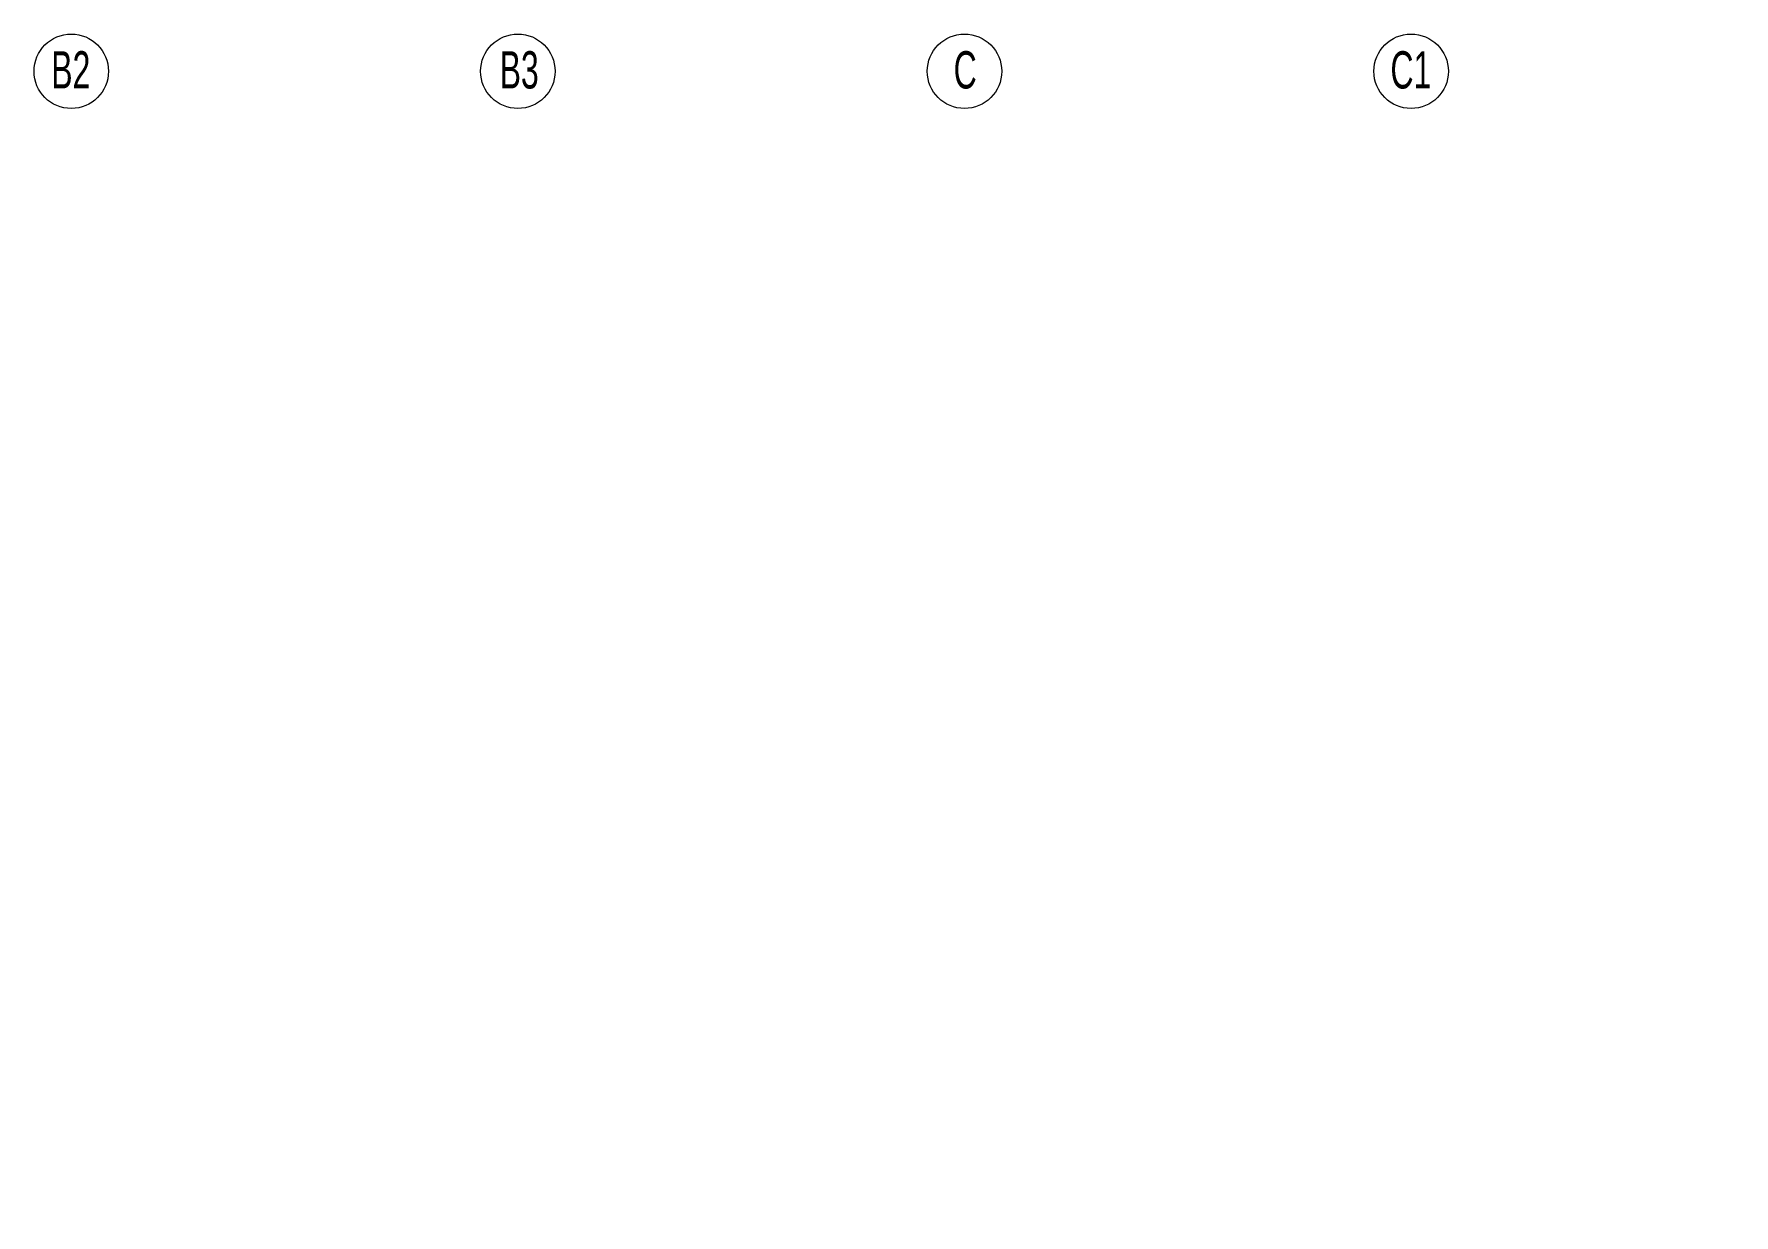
# Model space of a CAD drawing. Extents: x 6529560 to 6558080, y 5579316 to 5588131.
# Drawn here: x 6543780.8 to 6543803.64, y 5579583.77 to 5579599.63 of the extents above; entities that cross this region are included whole.
import ezdxf

# ---------------------------------------------------------------- set-up
doc = ezdxf.new("R2010")
doc.units = 0
doc.header["$MEASUREMENT"] = 0
doc.layers.get('0').update_dxf_attribs({"color": 2, "linetype": 'CONTINUOUS', "lineweight": 5})
doc.layers.add('arch_osie', color=181, linetype='CONTINUOUS', lineweight=5)
doc.layers.add('arch_osie opisy', color=1, linetype='CONTINUOUS')
doc.styles.add('ROMANS', font='romans.shx', dxfattribs={"width": 0.8})
doc.styles.get("Standard").update_dxf_attribs({"font": 'arial.ttf', "width": 0.75})
doc.dimstyles.new('D-GB-50', dxfattribs={"dimscale": 50, "dimtxt": 2.5, "dimasz": 2.5, "dimexe": 1, "dimexo": 2, "dimtad": 1, "dimdec": 0, "dimtxsty": 'ROMANS', "dimblk": 'OBLIQUE', "dimcen": 2.5, "dimdle": 1, "dimclrd": 256, "dimclre": 256, "dimclrt": 2, "dimadec": 0, "dimazin": 0, "dimtfac": 1, "dimtdec": 0, "dimtix": 1, "dimtmove": 2, "dimatfit": 3, "dimfxl": 1, "dimarcsym": 0})

# ---------------------------------------------------------------- blocks, each defined once
blk = doc.blocks.new('_OBLIQUE')
at = {"color": 0, "linetype": 'ByBlock', "lineweight": -2}
blk.add_line((-0.5, -0.5), (0.5, 0.5), dxfattribs=at)

msp = doc.modelspace()

# ---------------------------------------------------------------- linework, layer by layer
at = {"layer": 'arch_osie'}
for centre in [(6543781.2997, 5579599.1258, 0), (6543787.2997, 5579599.1258, -3.6511), (6543793.2997, 5579599.1258, 0), (6543799.2997, 5579599.1258, -3.6511)]:
    msp.add_circle(centre, 0.5, dxfattribs=at)

# ---------------------------------------------------------------- texts
at = {"layer": 'arch_osie opisy', "char_height": 0.5, "width": 0.75, "attachment_point": 1}
for s, insert in [('{\\fArial Narrow|b0|i0|c238|p34;B2}', (6543781.0312, 5579599.3948, 0)), ('{\\fArial Narrow|b0|i0|c238|p34;B3}', (6543787.0547, 5579599.3948, -3.6511)), ('{\\fArial Narrow|b0|i0|c238|p34;C}', (6543793.1541, 5579599.3948, 0)), ('{\\fArial Narrow|b0|i0|c238|p34;C1}', (6543799.022, 5579599.3948, -3.6511))]:
    msp.add_mtext(s, dxfattribs=dict(at, insert=insert))

# ---------------------------------------------------------------- leaders
at = {"color": 1}
msp.add_leader([(6543788.8584, 5579497.6965, -27.825), (6543789.6957, 5579499.1969, -27.825), (6543797.2706, 5579499.1969, -27.825)], dimstyle='D-GB-50', override={"dimclrd": 0}, dxfattribs=at)

doc.saveas('drawing.dxf')
